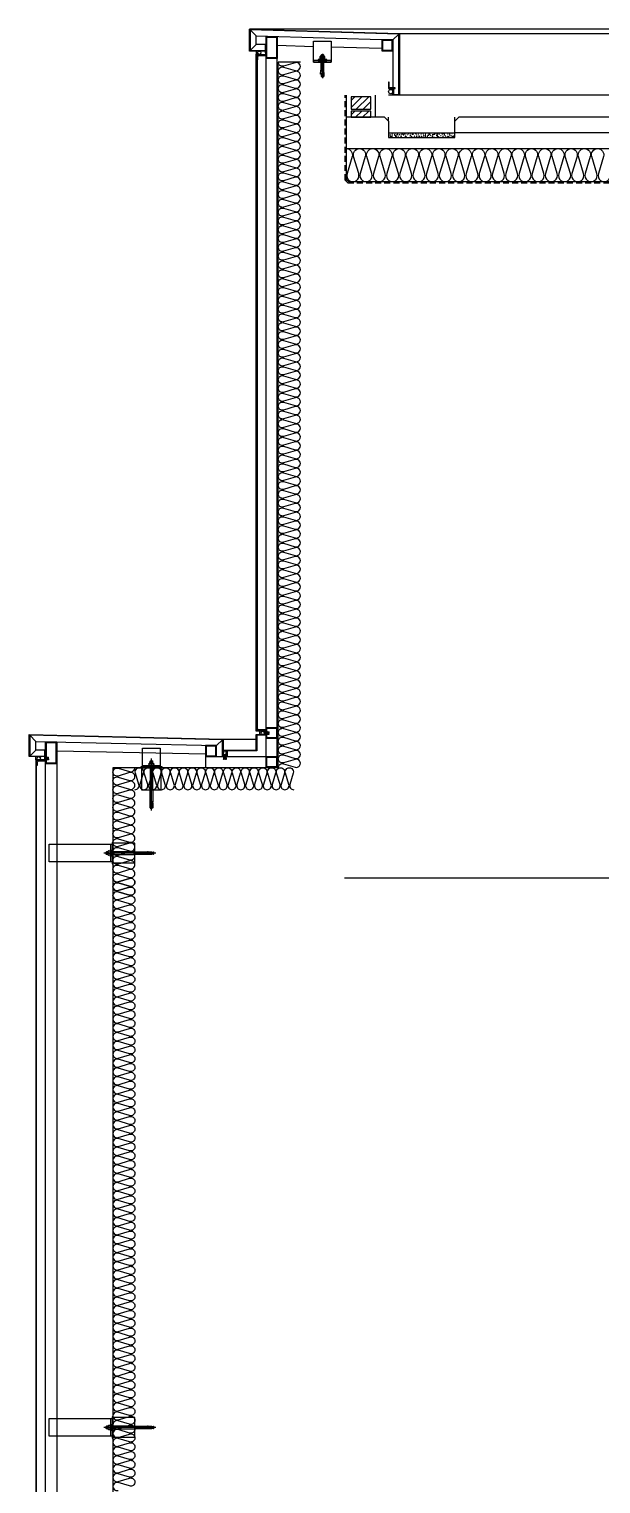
# Model space of a CAD drawing. Header units: millimetres. Extents: x -1320 to 172218, y -4077 to 50350.
# Drawn here: x 160320 to 162913, y 43751 to 50350 of the extents above; entities that cross this region are included whole.
import ezdxf

# ---------------------------------------------------------------- set-up
doc = ezdxf.new("R2010")
doc.units = ezdxf.units.MM
doc.header["$LTSCALE"] = 60
for name, pattern in [('CENTER', [50.8, 31.75, -6.35, 6.35, -6.35]), ('HID', [2.3, 1.5, -0.8]), ('HIDDEN2', [1, 0.5, -0.5])]:
    doc.linetypes.add(name, pattern=pattern)
for name, color, linetype in [('0-Sheet', 7, 'Continuous'), ('A-ELE-8', 8, 'Continuous'), ('A-ETC-8', 8, 'Continuous'), ('A-FIN', 6, 'Continuous'), ('A-FIN-8', 8, 'Continuous'), ('A-FIN-9', 7, 'Continuous'), ('A-hat', 8, 'Continuous'), ('A-HAT-9', 9, 'Continuous'), ('A-HAT-WIREMESH', 9, 'g_mesh'), ('A-WALL', 3, 'Continuous'), ('A-WP', 1, 'HID'), ('A-무근', 4, 'Continuous'), ('EXTRUSION', 7, 'Continuous'), ('INSUL', 8, 'Continuous'), ('ISL', 251, 'Continuous'), ('SCREW', 1, 'Continuous')]:
    doc.layers.add(name, color=color, linetype=linetype)
doc.layers.add('NOPLOT', color=191, linetype='Continuous', plot=False)
doc.styles.add('Gdim', font='')
doc.styles.get('Gdim').set_extended_font_data('Dotum')
doc.linetypes.add('g_mesh', pattern='A,10,-0.8,["X",Gdim,S=0.6,R=0,X=-0.15,Y=-0.3],-0.8', length=11.6)

# ---------------------------------------------------------------- blocks, each defined once
blk = doc.blocks.new('너트 M12')
for p, q in [((-9, 0), (9, 0)), ((-9.5, -9), (-9.5, -0.5)), ((9, -9.5), (-9, -9.5)), ((0, -8.3), (0, -1.2)), ((9.5, -0.5), (9.5, -9))]:
    blk.add_line(p, q)
for centre, start, end in [((-9, -0.5), 90, 180), ((-9, -9), 180, 270), ((9, -0.5), 0, 90), ((9, -9), 270, 0)]:
    blk.add_arc(centre, 0.5, start, end)
at = {"extrusion": (0, 0, -1)}
for centre, major_axis, ratio, start_param, end_param in [((-4.8, -0.9), (-4.75, 0.31), 0.185359, -0.024388, 3.141593), ((4.8, -0.9), (4.75, 0.31), 0.185108, 3.141593, 6.30754), ((-4.8, -8.6), (4.75, 0.31), 0.187111, 0, 3.166211), ((4.8, -8.6), (-4.75, 0.31), 0.185991, 3.117121, 6.283185)]:
    blk.add_ellipse(centre, major_axis=major_axis, ratio=ratio, start_param=start_param, end_param=end_param, dxfattribs=at)
blk = doc.blocks.new('A$C5ebcaad0')
at = {"layer": 'A-ETC-8'}
for p, q in [((-449, -225), (-214, -225)), ((-439, -220.5), (-439, -229.5)), ((-437, -219), (-437.5, -219)), ((-437.5, -231), (-437, -231)), ((-426, -220.5), (-437, -219)), ((-437, -231), (-426, -229.5)), ((-431.6, -219.7), (-431.6, -221.5)), ((-431.6, -228.5), (-431.6, -230.2)), ((-431.1, -222.3), (-429.3, -223.5)), ((-431.1, -227.7), (-429.3, -226.5)), ((-415.6, -218.7), (-430.6, -218.7)), ((-430.6, -231.2), (-415.6, -231.2)), ((-421.1, -224), (-427.7, -224)), ((-421.1, -226), (-427.7, -226)), ((-426, -220.5), (-412, -220.5)), ((-426, -229.5), (-412, -229.5)), ((-420.6, -223.5), (-420.6, -223)), ((-420.6, -227), (-420.6, -226.5)), ((-416.6, -227), (-416.6, -223)), ((-415.6, -218.7), (-412.6, -218.7)), ((-415.6, -231.2), (-412.6, -231.2)), ((-412.6, -218.7), (-412.6, -231.2)), ((-412, -231), (-412, -219)), ((-409, -219), (-412, -219)), ((-412, -231), (-409, -231)), ((-409, -231), (-409, -219)), ((-355, -219), (-409, -219)), ((-409, -231), (-355, -231)), ((-355, -219), (-245.5, -219)), ((-245.5, -231), (-355, -231)), ((-234.2, -229.5), (-224, -229.5)), ((-234, -219), (-225.5, -219)), ((-234, -220.5), (-224, -220.5)), ((-234, -231), (-225.5, -231)), ((-225.5, -231), (-225.5, -219)), ((-224, -220.5), (-225.5, -219)), ((-224, -229.5), (-225.5, -231)), ((-224, -229.5), (-224, -220.5))]:
    blk.add_line(p, q, dxfattribs=at)
for points in [[(-255, -180.5), (-255, -269.5), (-355, -269.5), (-355, -180.5)], [(33.5, -185), (-251.5, -185), (-251.5, -265), (33.5, -265)], [(-251.5, -265), (-245.5, -265), (-245.5, -185), (-251.5, -185)], [(-245.5, -210), (-245.5, -240), (-243.5, -240), (-243.5, -210)]]:
    blk.add_lwpolyline(points, close=True, dxfattribs=at)
blk.add_lwpolyline([(-251.5, -177.5), (-251.5, -272.5, -0.414214), (-252.5, -273.5), (-255, -273.5), (-255, -176.5), (-252.5, -176.5, -0.414214)], format="xyb", close=True, dxfattribs=at)
for centre, radius, start, end in [((-437.5, -220.5), 1.5, 90, 180), ((-437.5, -229.5), 1.5, 180, 270), ((-430.6, -219.7), 1, 90, 180), ((-430.6, -221.5), 1, 180, 236.30993), ((-430.6, -228.5), 1, 123.69007, 180), ((-430.6, -230.2), 1, 180, 270), ((-427.7, -221), 3, 236.30993, 270), ((-427.7, -229), 3, 90, 123.69007), ((-421.1, -223.5), 0.5, 270, 0), ((-421.1, -226.5), 0.5, 0, 90), ((-418.6, -223), 2, 90, 180), ((-418.6, -227), 2, 180, 270), ((-418.6, -223), 2, 0, 90), ((-418.6, -227), 2, 270, 0)]:
    blk.add_arc(centre, radius, start, end, dxfattribs=at)
at = {"layer": 'A-ETC-8', "xscale": -1, "rotation": 90}
blk.add_blockref('너트 M12', (-243.5, -225), dxfattribs=at)
blk = doc.blocks.new('A$Cab6a45e4')
at = {"layer": 'A-HAT-9'}
h = blk.add_hatch(dxfattribs=at)
h.set_pattern_fill('AR-SAND', color=256, scale=0.3)
h.set_pattern_definition([(37.5, (-113396.389, 321984.363), (-0.4800094, 14.6823971), [0, -11.5824, 0, -12.954, 0, -12.3825]), (7.5, (-113396.389, 321984.363), (13.4856985, 21.504753), [0, -6.2484, 0, -10.4394, 0, -4.0005]), (327.5, (-113405.761, 321984.363), (23.7297711, 0.04311554), [0, -3.81, 0, -13.716, 0, -17.907]), (317.5, (-113405.761, 321984.363), (22.9066936, 6.6878797), [0, -1.905, 0, -8.9916, 0, -10.287])])
h.paths.add_polyline_path([(0, 45), (300, 45), (300, 25), (0, 25)])
at = {"layer": 'A-FIN'}
for points in [[(-18, 116), (0, 98), (0, 25), (300, 25), (300, 98), (318, 116)], [(0, 45), (300, 45)]]:
    blk.add_lwpolyline(points, dxfattribs=at)
at = {"layer": 'NOPLOT'}
for p, q in [((0, 98), (0, 116)), ((300, 98), (300, 116))]:
    blk.add_line(p, q, dxfattribs=at)
blk = doc.blocks.new('A$C632c858f')
at = {"layer": 'A-ETC-8'}
blk.add_arc((-2.8, 0), 24, 341.82483, 18.17517, dxfattribs=at)
blk.add_ellipse((34, 0), major_axis=(7.59, 0), ratio=0.987937, dxfattribs=at)
blk = doc.blocks.new('A$Cae507117')
at = {"layer": 'A-ETC-8'}
for points in [[(-50, 0), (-50, -50), (0, -50), (0, 0)], [(-46.8, -3.2), (-46.8, -46.8), (-3.2, -46.8), (-3.2, -3.2)]]:
    blk.add_lwpolyline(points, close=True, dxfattribs=at)
blk = doc.blocks.new('A$C74a2a393')
at = {"layer": 'A-ETC-8', "elevation": 0}
for points in [[(-50, -100), (-50, 0), (0, 0), (0, -100)], [(-46.8, -96.8), (-46.8, -3.2), (-3.2, -3.2), (-3.2, -96.8)]]:
    blk.add_lwpolyline(points, close=True, dxfattribs=at)
blk = doc.blocks.new('PH-4-16')
at = {"layer": 'SCREW'}
for p, q in [((-1.5, 0), (-1.5, -1)), ((1.5, 0), (1.5, -1.6)), ((0.1, -0.9), (-2, -1.2)), ((-2, -1.2), (-1.5, -1)), ((0.1, -1), (-2, -1.3)), ((-2, -1.3), (-1.5, -1.5)), ((2, -1.8), (-2, -2.4)), ((-2, -2.4), (-1.5, -2.2)), ((-2, -2.5), (-1.5, -2.7)), ((2, -3), (-2, -3.7)), ((-2, -3.6), (-1.5, -3.5)), ((-2, -3.8), (-1.5, -4)), ((2, -4.3), (-2, -4.9)), ((-2, -4.9), (-1.5, -4.7)), ((-2, -5), (-1.5, -5.2)), ((2, -5.5), (-2, -6.2)), ((-2, -6.1), (-1.5, -5.9)), ((-2, -6.2), (-1.5, -6.4)), ((2, -6.7), (-2, -7.4)), ((-2, -7.4), (-1.5, -7.2)), ((-2, -7.5), (-1.5, -7.7)), ((2, -8), (-2, -8.6)), ((-2, -8.6), (-1.5, -8.4)), ((-2, -8.7), (-1.5, -8.9)), ((2, -9.2), (-2, -9.9)), ((-2, -9.9), (-1.5, -9.7)), ((-2, -10), (-1.5, -10.2)), ((2, -10.5), (-2, -11.1)), ((-2, -11.1), (-1.5, -10.9)), ((-2, -11.2), (-1.5, -11.4)), ((2, -1.9), (-2, -2.5)), ((2, -3.1), (-2, -3.8)), ((2, -4.4), (-2, -5)), ((2, -5.6), (-2, -6.3)), ((2, -6.9), (-2, -7.5)), ((2, -8.1), (-2, -8.7)), ((2, -9.3), (-2, -10)), ((2, -10.6), (-2, -11.2)), ((0.1, -0.9), (-1.5, -1)), ((0.1, -1), (-1.5, -1.5)), ((-1.5, -1.5), (-1.5, -2.2)), ((1.5, -1.6), (-1.5, -2.2)), ((1.5, -2.1), (-1.5, -2.7)), ((-1.5, -2.7), (-1.5, -3.5)), ((1.5, -2.8), (-1.5, -3.5)), ((1.5, -3.3), (-1.5, -4)), ((1.5, -4.1), (-1.5, -4.7)), ((1.5, -4.6), (-1.5, -5.2)), ((-1.5, -5.2), (-1.5, -5.9)), ((1.5, -5.3), (-1.5, -5.9)), ((1.5, -5.8), (-1.5, -6.4)), ((-1.5, -6.4), (-1.5, -7.2)), ((1.5, -6.5), (-1.5, -7.2)), ((1.5, -7.1), (-1.5, -7.7)), ((-1.5, -7.7), (-1.5, -8.4)), ((1.5, -7.8), (-1.5, -8.4)), ((1.5, -8.3), (-1.5, -8.9)), ((-1.5, -8.9), (-1.5, -9.7)), ((1.5, -9), (-1.5, -9.7)), ((1.5, -9.5), (-1.5, -10.2)), ((-1.5, -10.2), (-1.5, -10.9)), ((1.5, -10.3), (-1.5, -10.9)), ((1.5, -10.8), (-1.5, -11.4)), ((-1.5, -11.4), (-1.5, -14.5)), ((-1.5, -14.5), (-1.1, -14.5)), ((0, -16), (-1.5, -14.5)), ((-1.1, -12.6), (-1.1, -14.5)), ((-1.1, -14.5), (0, -16)), ((0, -16), (1.5, -14.5)), ((1.5, -14.5), (0.4, -12.2)), ((1.5, -1.6), (2, -1.8)), ((2, -1.9), (1.5, -2.1)), ((1.5, -2.1), (1.5, -2.8)), ((2, -3), (1.5, -2.8)), ((2, -3.1), (1.5, -3.3)), ((1.5, -3.3), (1.5, -4.1)), ((2, -4.3), (1.5, -4.1)), ((2, -4.4), (1.5, -4.6)), ((1.5, -4.6), (1.5, -5.3)), ((2, -5.5), (1.5, -5.3)), ((2, -5.6), (1.5, -5.8)), ((1.5, -5.8), (1.5, -6.5)), ((2, -6.7), (1.5, -6.5)), ((2, -6.9), (1.5, -7.1)), ((1.5, -7.1), (1.5, -7.8)), ((2, -8), (1.5, -7.8)), ((2, -8.1), (1.5, -8.3)), ((1.5, -8.3), (1.5, -9)), ((2, -9.2), (1.5, -9)), ((2, -9.3), (1.5, -9.5)), ((1.5, -9.5), (1.5, -10.3)), ((2, -10.5), (1.5, -10.3)), ((2, -10.6), (1.5, -10.8)), ((1.5, -10.8), (1.5, -14.5))]:
    blk.add_line(p, q, dxfattribs=at)
at = {"layer": 'SCREW', "color": 1, "linetype": 'CENTER'}
blk.add_line((0, 4), (0, -17.7), dxfattribs=at)
at = {"layer": 'SCREW', "linetype": 'HIDDEN2'}
blk.add_line((-1.5, -4), (-1.5, -4.7), dxfattribs=at)
at = {"layer": 'SCREW'}
blk.add_lwpolyline([(3.5, 1), (3.5, 0), (-3.5, 0), (-3.5, 1, -0.336479), (-2.5, 2.2, -0.138717), (2.5, 2.2, -0.336479)], format="xyb", close=True, dxfattribs=at)
blk.add_lwpolyline([(-2.5, 2.2), (-2.3, 2), (-2.1, 1.9), (-1.8, 1.9), (-1.5, 2), (-1.3, 2), (-1, 2.1), (-0.8, 2.1), (-0.7, 2.1), (-0.6, 2.1), (-0.5, 2), (-0.5, 1.8), (-0.5, 1.6), (-0.5, 1.4), (-0.5, 1.2), (-0.5, 1), (-0.5, 0.8), (-0.4, 0.7), (-0.3, 0.6), (-0.1, 0.6), (0, 0.5), (0.1, 0.6), (0.3, 0.6), (0.4, 0.7), (0.5, 0.8), (0.5, 1), (0.5, 1.2), (0.5, 1.4), (0.5, 1.6), (0.5, 1.8), (0.5, 2), (0.6, 2.1), (0.7, 2.1), (0.8, 2.1), (1, 2.1), (1.3, 2), (1.5, 2), (1.8, 1.9), (2.1, 1.9), (2.3, 2), (2.5, 2.2)], dxfattribs=at)
for centre, radius, start, end in [((-1.9, -1.2), 0.0931, 139.86612, 209.92465), ((-1.9, -2.5), 0.0931, 139.86612, 209.92465), ((-1.9, -3.7), 0.0931, 139.86612, 209.92465), ((-1.9, -4.9), 0.0931, 139.86612, 209.92465), ((-1.9, -6.2), 0.0931, 139.86612, 209.92465), ((-1.9, -7.4), 0.0931, 139.86612, 209.92465), ((-1.9, -8.7), 0.0931, 139.86612, 209.92465), ((-1.9, -9.9), 0.0931, 139.86612, 209.92465), ((-1.9, -11.2), 0.0931, 139.86612, 209.92465), ((-0.3, -12.6), 0.815, 27.36497, 180), ((0, -0.9), 0.0605, 310.72712, 69.31493), ((1.9, -1.8), 0.0931, 319.86612, 29.92465), ((1.9, -3.1), 0.0931, 319.86612, 29.92465), ((1.9, -4.3), 0.0931, 319.86612, 29.92465), ((1.9, -5.6), 0.0931, 319.86612, 29.92465), ((1.9, -6.8), 0.0931, 319.86612, 29.92465), ((1.9, -8), 0.0931, 319.86612, 29.92465), ((1.9, -9.3), 0.0931, 319.86612, 29.92465), ((1.9, -10.5), 0.0931, 319.86612, 29.92465)]:
    blk.add_arc(centre, radius, start, end, dxfattribs=at)
blk = doc.blocks.new('M12-STUD ANCHOR')
at = {"layer": 'A-ETC-8'}
for p, q in [((17.8, 33.7), (17.8, 40.7)), ((28.2, 30.2), (18, 31.2)), ((18, 28.2), (18, 31.2)), ((18, 31.2), (29.2, 31.2)), ((28.2, 27.2), (18, 28.2)), ((28.7, 42.2), (19.2, 42.2)), ((28.7, 32.2), (19.2, 32.2)), ((22.7, 48), (23.9, 49.2)), ((34.7, 48), (22.7, 48)), ((22.7, -20.8), (22.7, 48)), ((23.3, 33.7), (23.3, 40.7)), ((33.5, 49.2), (23.9, 49.2)), ((23.9, -20.8), (23.9, 49.2)), ((28.2, 27.2), (28.2, 30.2)), ((39.5, 28.2), (28.2, 28.2)), ((28.7, 54.2), (28.7, -55.8)), ((28.7, 42.2), (38.2, 42.2)), ((28.7, 32.2), (38.2, 32.2)), ((29.2, 29.2), (29.2, 32.2)), ((39.5, 31.2), (29.2, 32.2)), ((39.5, 28.2), (29.2, 29.2)), ((33.5, 49.2), (34.7, 48)), ((33.5, -20.8), (33.5, 49.2)), ((34.2, 33.7), (34.2, 40.7)), ((34.7, -20.8), (34.7, 48)), ((39.5, 28.2), (39.5, 31.2)), ((39.7, 33.7), (39.7, 40.7)), ((20.5, -38.8), (21.7, -20.8)), ((28.7, -38.8), (20.5, -38.8)), ((21.7, -20.8), (24.3, -20.8)), ((22.7, -18.4), (34.7, -18.4)), ((22.7, -38.8), (22.7, -48.4)), ((22.7, -41.2), (34.7, -41.2)), ((22.7, -42.4), (34.7, -42.4)), ((22.7, -48.4), (28.7, -48.4)), ((28.7, -50.8), (22.7, -48.4)), ((28.7, -20.8), (24.8, -20.8)), ((25.8, -32.3), (32, -26.1)), ((26.2, -32.6), (32.3, -26.5)), ((31.1, -35.9), (27.5, -35.9)), ((31.1, -36.4), (27.5, -36.4)), ((35.7, -20.8), (28.7, -20.8)), ((31.1, -38.8), (28.7, -38.8)), ((28.7, -50.8), (34.7, -48.4)), ((34.7, -48.4), (28.7, -48.4)), ((32.3, -38.8), (36.9, -38.8)), ((34.7, -38.8), (34.7, -48.4)), ((36.9, -38.8), (35.7, -20.8))]:
    blk.add_line(p, q, dxfattribs=at)
for centre, radius, start, end in [((19.2, 40.7), 1.47, 90, 180), ((19.2, 33.7), 1.47, 180, 270), ((21.8, 40.7), 1.47, 360, 90), ((21.8, 33.7), 1.47, 270, 360), ((24.7, 40.7), 1.47, 90, 180), ((24.7, 33.7), 1.47, 180, 270), ((32.8, 40.7), 1.47, 360, 90), ((32.8, 33.7), 1.47, 270, 360), ((35.7, 40.7), 1.47, 90, 180), ((35.7, 33.7), 1.47, 180, 270), ((38.2, 40.7), 1.47, 360, 90), ((38.2, 33.7), 1.47, 270, 360), ((27.7, -21.9), 3.6, 161.96222, 315), ((27.7, -21.9), 3.12, 159.06665, 315), ((27.5, -34), 2.4, 135, 270), ((27.5, -34), 1.92, 135, 270), ((31.1, -25.3), 1.68, 315, 135), ((31.1, -25.3), 1.2, 315, 135), ((31.1, -37.6), 1.68, 314.41531, 90), ((31.1, -37.6), 1.2, 270, 90)]:
    blk.add_arc(centre, radius, start, end, dxfattribs=at)
blk = doc.blocks.new('A$Cf2d578cc')
at = {"layer": '0-Sheet'}
for p, q in [((145, -107.2, 0), (142, -107.2, 0)), ((145, -100, 0), (145, -107.2, 0))]:
    blk.add_line(p, q, dxfattribs=at)
at = {"layer": 'A-ETC-8'}
for p, q in [((100, -30.8), (73, -3.1)), ((720, -49.1), (747, -23)), ((720, -49.1), (720, -267, 0)), ((73, -97), (100, -70)), ((142, -97, 0), (142, -70, 0)), ((195, -73, 0), (360, -78.8)), ((440, -80.9), (670, -86.9))]:
    blk.add_line(p, q, dxfattribs=at)
at = {"layer": 'A-ETC-8', "elevation": 0}
blk.add_lwpolyline([(142, -70), (100, -70), (100, -30.8), (720, -49.1)], dxfattribs=at)
for points in [[(360, -55.2), (440, -55.2), (440, -150), (360, -150)], [(360, -142), (360, -150), (440, -150), (440, -142)], [(380, -142), (420, -142), (420, -138), (380, -138)], [(700, -270), (730, -270), (730, -267), (703, -267), (703, -240), (700, -240)]]:
    blk.add_lwpolyline(points, close=True, dxfattribs=at)
at = {"layer": 'A-ETC-8'}
blk.add_arc((710, -363.7, 0), 64.5, 81.08429, 98.91571, dxfattribs=at)
blk.add_ellipse((710, -283.5, 0), major_axis=(0, 10), ratio=0.999542, dxfattribs=at)
at = {"layer": 'A-FIN-9', "elevation": 0}
blk.add_lwpolyline([(142, -107.2), (142, -100), (70, -100), (70, 0), (750, -20), (750, -300), (720, -300), (720, -273), (708, -273), (708, -270), (723, -270), (723, -297), (747, -297), (747, -22.9), (73, -3.1), (73, -97), (145, -97), (145, -107.2)], close=True, dxfattribs=at)
at = {"layer": 'A-ETC-8'}
for name, p in [('A$C74a2a393', (195, -33.1, 0)), ('A$Cae507117', (720, -49.1)), ('A$C632c858f', (79.9, -107.5, 0)), ('M12-STUD ANCHOR', (371.3, -166.2))]:
    blk.add_blockref(name, p, dxfattribs=at)

msp = doc.modelspace()

# ---------------------------------------------------------------- hatches: boundary and pattern name
at = {"layer": 'A-hat', "lineweight": -3}
h = msp.add_hatch(dxfattribs=at)
h.set_pattern_fill('ANSI31', color=256, scale=7, style=0)
h.set_pattern_definition([(45, (82650.183, 52365.12), (-15.715448, 15.715448), [])])
h.paths.add_polyline_path([(161870, 50043.5), (161780, 50043.5), (161780, 49986.5), (161870, 49986.5)])
h = msp.add_hatch(dxfattribs=at)
h.set_pattern_fill('ANSI31', color=256, scale=7, style=0)
h.set_pattern_definition([(45, (82650.183, 52300.12), (-15.715448, 15.715448), [])])
h.paths.add_polyline_path([(161870, 49978.5), (161780, 49978.5), (161780, 49950), (161870, 49950)])

# ---------------------------------------------------------------- linework, layer by layer
at = {"layer": '0-Sheet'}
for p, q in [((160395, 47050, 0), (160395, 47042.8, 0)), ((160395, 47042.8, 0), (160392, 47042.8, 0))]:
    msp.add_line(p, q, dxfattribs=at)
at = {"layer": '0-Sheet', "elevation": 0}
for points in [[(161215, 47053.9), (161215, 47080), (161350, 47080), (161350, 47150), (161392, 47150)], [(161392, 47150), (161392, 47157), (161395, 47157), (161395, 47147), (161353, 47147), (161353, 47077), (161218, 47077), (161218, 47077), (161218, 47050.9)], [(161200, 47053.9), (161207, 47053.9), (161207, 47050.9), (161197, 47050.9)], [(161215, 47053.9), (161208, 47053.9), (161208, 47050.9), (161218, 47050.9)]]:
    msp.add_lwpolyline(points, dxfattribs=at)
at = {"layer": 'A-ELE-8'}
for p, q in [((167660, 50350), (161320, 50350)), ((162000, 50330), (166950, 50330)), ((166950, 50050, 0), (162000, 50050, 0)), ((162000, 50050, 0), (162000, 50050, 0)), ((161200, 47130, 0), (161350, 47130))]:
    msp.add_line(p, q, dxfattribs=at)
at = {"layer": 'A-ETC-8'}
for p, q in [((161395, 47050.9, 0), (161395, 50216.9, 0)), ((161445, 47050.9, 0), (161445, 50216.9, 0)), ((160350, 47119.2, 0), (160323, 47146.9, 0)), ((161170, 47100.9, 0), (161197, 47127, 0)), ((160323, 47053, 0), (160350, 47080, 0)), ((160392, 47053, 0), (160392, 47080, 0)), ((160395, 680), (160395, 47070, 0)), ((160445, 47077, 0), (161120, 47062.8, 0)), ((160445, 47070, 0), (160445, 680)), ((161120, 47050.9, 0), (161120, 47000.9)), ((161170, 47050.9, 0), (161395, 47050.9, 0)), ((160870, 47031), (160868.5, 47029.5)), ((160868.5, 47021), (160868.5, 47029.5)), ((160868.5, 47029.5), (160880.5, 47029.5)), ((160868.5, 47009.5), (160868.5, 46900)), ((160870, 47020.8), (160870, 47031)), ((160870, 47031), (160879, 47031)), ((160874.5, 46806), (160874.5, 47041)), ((160879, 47021), (160879, 47031)), ((160879, 47031), (160880.5, 47029.5)), ((160880.5, 47021), (160880.5, 47029.5)), ((160880.5, 46900), (160880.5, 47009.5)), ((161120, 47000.9), (161395, 47000.9, 0)), ((160868.5, 46846), (160868.5, 46900)), ((160880.5, 46900), (160880.5, 46846)), ((160880.8, 46842.4), (160868.3, 46842.4)), ((160868.3, 46839.4), (160868.3, 46842.4)), ((160868.3, 46824.4), (160868.3, 46839.4)), ((160868.5, 46846), (160880.5, 46846)), ((160868.5, 46843), (160868.5, 46846)), ((160868.5, 46843), (160880.5, 46843)), ((160868.5, 46818), (160870, 46829)), ((160868.5, 46817.5), (160868.5, 46818)), ((160871, 46823.4), (160869.3, 46823.4)), ((160870, 46829), (160870, 46843)), ((160879, 46816), (160870, 46816)), ((160871.8, 46823.9), (160873, 46825.7)), ((160872.5, 46838.4), (160876.5, 46838.4)), ((160872.5, 46834.4), (160873, 46834.4)), ((160873.5, 46833.9), (160873.5, 46827.3)), ((160875.5, 46833.9), (160875.5, 46827.3)), ((160876, 46834.4), (160876.5, 46834.4)), ((160877.2, 46823.9), (160876, 46825.7)), ((160879.8, 46823.4), (160878, 46823.4)), ((160879, 46829), (160879, 46843)), ((160879, 46829), (160880.5, 46818)), ((160880.5, 46846), (160880.5, 46843)), ((160880.5, 46818), (160880.5, 46817.5)), ((160880.8, 46839.4), (160880.8, 46842.4)), ((160880.8, 46839.4), (160880.8, 46824.4))]:
    msp.add_line(p, q, dxfattribs=at)
at = {"layer": 'A-ETC-8', "elevation": 0}
for points in [[(161358, 50231), (161393, 50231), (161393, 50242), (161395, 50242), (161395, 50229), (161359.7, 50229, -0.226541), (161356, 50225.3), (161356, 50210.7), (161354, 50210.7), (161354, 50227, 0.414214)], [(161358, 47169), (161393, 47169), (161393, 47158), (161395, 47158), (161395, 47171), (161359.7, 47171, 0.226541), (161356, 47174.7), (161356, 47189.4), (161354, 47189.4), (161354, 47173, -0.414214)], [(160358, 47031), (160393, 47031), (160393, 47042), (160395, 47042), (160395, 47029), (160359.7, 47029, -0.226541), (160356, 47025.3), (160356, 47010.6), (160354, 47010.6), (160354, 47027, 0.414214)], [(160922, 47003.5), (160827, 47003.5, 0.414214), (160826, 47002.5), (160826, 47000), (160923, 47000), (160923, 47002.5, 0.414214)]]:
    msp.add_lwpolyline(points, format="xyb", close=True, dxfattribs=at)
msp.add_lwpolyline([(160392, 47080), (160350, 47080), (160350, 47119.2), (161170, 47100.9)], dxfattribs=at)
for points in [[(160914.5, 47088.4), (160914.5, 47003.5), (160834.5, 47003.5), (160834.5, 47088.4)], [(160919, 47000), (160830, 47000), (160830, 46900), (160919, 46900)], [(160834.5, 47003.5), (160834.5, 47009.5), (160914.5, 47009.5), (160914.5, 47003.5)], [(160889.5, 47009.5), (160859.5, 47009.5), (160859.5, 47011.5), (160889.5, 47011.5)]]:
    msp.add_lwpolyline(points, close=True, dxfattribs=at)
at = {"layer": 'A-ETC-8'}
for centre, radius, start, end in [((160869.3, 46824.4), 1, 180, 270), ((160870, 46817.5), 1.5, 180, 270), ((160872.5, 46836.4), 2, 90, 180), ((160872.5, 46836.4), 2, 180, 270), ((160871, 46824.4), 1, 270, 326.30993), ((160873, 46833.9), 0.5, 0, 90), ((160870.5, 46827.3), 3, 326.30993, 0), ((160876, 46833.9), 0.5, 90, 180), ((160878.5, 46827.3), 3, 180, 213.69007), ((160876.5, 46836.4), 2, 0, 90), ((160876.5, 46836.4), 2, 270, 0), ((160878, 46824.4), 1, 213.69007, 270), ((160879, 46817.5), 1.5, 270, 0), ((160879.8, 46824.4), 1, 270, 0)]:
    msp.add_arc(centre, radius, start, end, dxfattribs=at)
at = {"layer": 'A-FIN'}
for p, q in [((161890, 49950, 0), (161890, 50050, 0)), ((161882, 49950), (161758, 49950)), ((161932, 49950), (161758, 49950, 0)), ((166682, 49950), (162268, 49950))]:
    msp.add_line(p, q, dxfattribs=at)
at = {"layer": 'A-FIN', "elevation": 0}
for points in [[(161349.9, 50235), (161391, 50235), (161391, 50231), (161353.9, 50231)], [(161354, 50231), (161354, 47169), (161391, 47169), (161391, 47169), (161391, 47165), (161350, 47165), (161350, 50235)]]:
    msp.add_lwpolyline(points, dxfattribs=at)
msp.add_lwpolyline([(160391, 47031), (160391, 47035), (160350, 47035), (160350, 43707.5), (160391, 43707.5), (160391, 43711.5), (160354, 43711.5), (160354, 47031), (160391, 47031)], close=True, dxfattribs=at)
at = {"layer": 'A-FIN-8'}
for p in [(161758, 50050, 0), (161758, 50050, 0), (161768.2, 49658)]:
    msp.add_line(p, (161758, 49668.2), dxfattribs=at)
at = {"layer": 'A-FIN-9', "elevation": 0}
msp.add_lwpolyline([(161197, 47050.9), (161197, 47127.1), (160323, 47146.9), (160323, 47053), (160395, 47053), (160395, 47042.8), (160392, 47042.8), (160392, 47050), (160320, 47050), (160320, 47150), (161200, 47130), (161200, 47053.9)], dxfattribs=at)
at = {"layer": 'A-HAT-WIREMESH', "ltscale": 0.6}
msp.add_line((166700, 49879), (162250, 49879), dxfattribs=at)
at = {"layer": 'A-WALL', "elevation": 0}
for points in [[(161780, 50043.5), (161780, 49986.5), (161870, 49986.5), (161870, 50043.5)], [(161780, 49978.5), (161780, 49950), (161870, 49950), (161870, 49978.5)]]:
    msp.add_lwpolyline(points, close=True, dxfattribs=at)
at = {"layer": 'A-WP', "ltscale": 0.3}
for p, q in [((161753, 49665.1), (161753, 50050)), ((161765.1, 49653), (161753, 49665.1)), ((161765.1, 49653), (167184.9, 49653))]:
    msp.add_line(p, q, dxfattribs=at)
at = {"layer": 'A-무근'}
msp.add_line((161750, 46500), (167197.5, 46500, 0), dxfattribs=at)
at = {"layer": 'INSUL'}
for p, q in [((161450, 47000), (161450, 50200)), ((161450, 50200), (161450, 50200)), ((161550, 50200), (161450, 50200)), ((161758, 49808, 0), (167192, 49808, 0)), ((161768.2, 49658), (167181.8, 49658)), ((160700, 47000), (160700, -2250)), ((161450, 47000), (160700, 47000))]:
    msp.add_line(p, q, dxfattribs=at)
at = {"layer": 'ISL', "elevation": 0}
for points in [[(161450, 47000, -0.509267), (161474.2, 47017.7), (161525.8, 47002.4, 1.372593), (161525.8, 47037.7), (161474.2, 47022.4, -0.509267), (161450, 47040, -0.509267), (161474.2, 47057.7), (161525.8, 47042.4, 1.372593), (161525.8, 47077.7), (161474.2, 47062.4, -0.509267), (161450, 47080, -0.509267), (161474.2, 47097.7), (161525.8, 47082.4, 1.372593), (161525.8, 47117.7), (161474.2, 47102.4, -0.509267), (161450, 47120, -0.509267), (161474.2, 47137.7), (161525.8, 47122.4, 1.372593), (161525.8, 47157.7), (161474.2, 47142.4, -0.509267), (161450, 47160, -0.509267), (161474.2, 47177.7), (161525.8, 47162.4, 1.372593), (161525.8, 47197.7), (161474.2, 47182.4, -0.509267), (161450, 47200, -0.509267), (161474.2, 47217.7), (161525.8, 47202.4, 1.372593), (161525.8, 47237.7), (161474.2, 47222.4, -0.509267), (161450, 47240, -0.509267), (161474.2, 47257.7), (161525.8, 47242.4, 1.372593), (161525.8, 47277.7), (161474.2, 47262.4, -0.509267), (161450, 47280, -0.509267), (161474.2, 47297.7), (161525.8, 47282.4, 1.372593), (161525.8, 47317.7), (161474.2, 47302.4, -0.509267), (161450, 47320, -0.509267), (161474.2, 47337.7), (161525.8, 47322.4, 1.372593), (161525.8, 47357.7), (161474.2, 47342.4, -0.509267), (161450, 47360, -0.509267), (161474.2, 47377.7), (161525.8, 47362.4, 1.372593), (161525.8, 47397.7), (161474.2, 47382.4, -0.509267), (161450, 47400, -0.509267), (161474.2, 47417.7), (161525.8, 47402.4, 1.372593), (161525.8, 47437.7), (161474.2, 47422.4, -0.509267), (161450, 47440, -0.509267), (161474.2, 47457.7), (161525.8, 47442.4, 1.372593), (161525.8, 47477.7), (161474.2, 47462.4, -0.509267), (161450, 47480, -0.509267), (161474.2, 47497.7), (161525.8, 47482.4, 1.372593), (161525.8, 47517.7), (161474.2, 47502.4, -0.509267), (161450, 47520, -0.509267), (161474.2, 47537.7), (161525.8, 47522.4, 1.372593), (161525.8, 47557.7), (161474.2, 47542.4, -0.509267), (161450, 47560, -0.509267), (161474.2, 47577.7), (161525.8, 47562.4, 1.372593), (161525.8, 47597.7), (161474.2, 47582.4, -0.509267), (161450, 47600, -0.509267), (161474.2, 47617.7), (161525.8, 47602.4, 1.372593), (161525.8, 47637.7), (161474.2, 47622.4, -0.509267), (161450, 47640, -0.509267), (161474.2, 47657.7), (161525.8, 47642.4, 1.372593), (161525.8, 47677.7), (161474.2, 47662.4, -0.509267), (161450, 47680, -0.509267), (161474.2, 47697.7), (161525.8, 47682.4, 1.372593), (161525.8, 47717.7), (161474.2, 47702.4, -0.509267), (161450, 47720, -0.509267), (161474.2, 47737.7), (161525.8, 47722.4, 1.372593), (161525.8, 47757.7), (161474.2, 47742.4, -0.509267), (161450, 47760, -0.509267), (161474.2, 47777.7), (161525.8, 47762.4, 1.372593), (161525.8, 47797.7), (161474.2, 47782.4, -0.509267), (161450, 47800, -0.509267), (161474.2, 47817.7), (161525.8, 47802.4, 1.372593), (161525.8, 47837.7), (161474.2, 47822.4, -0.509267), (161450, 47840, -0.509267), (161474.2, 47857.7), (161525.8, 47842.4, 1.372593), (161525.8, 47877.7), (161474.2, 47862.4, -0.509267), (161450, 47880, -0.509267), (161474.2, 47897.7), (161525.8, 47882.4, 1.372593), (161525.8, 47917.7), (161474.2, 47902.4, -0.509267), (161450, 47920, -0.509267), (161474.2, 47937.7), (161525.8, 47922.4, 1.372593), (161525.8, 47957.7), (161474.2, 47942.4, -0.509267), (161450, 47960, -0.509267), (161474.2, 47977.7), (161525.8, 47962.4, 1.372593), (161525.8, 47997.7), (161474.2, 47982.4, -0.509267), (161450, 48000, -0.509267), (161474.2, 48017.7), (161525.8, 48002.4, 1.372593), (161525.8, 48037.7), (161474.2, 48022.4, -0.509267), (161450, 48040, -0.509267), (161474.2, 48057.7), (161525.8, 48042.4, 1.372593), (161525.8, 48077.7), (161474.2, 48062.4, -0.509267), (161450, 48080, -0.509267), (161474.2, 48097.7), (161525.8, 48082.4, 1.372593), (161525.8, 48117.7), (161474.2, 48102.4, -0.509267), (161450, 48120, -0.509267), (161474.2, 48137.7), (161525.8, 48122.4, 1.372593), (161525.8, 48157.7), (161474.2, 48142.4, -0.509267), (161450, 48160, -0.509267), (161474.2, 48177.7), (161525.8, 48162.4, 1.372593), (161525.8, 48197.7), (161474.2, 48182.4, -0.509267), (161450, 48200, -0.509267), (161474.2, 48217.7), (161525.8, 48202.4, 1.372593), (161525.8, 48237.7), (161474.2, 48222.4, -0.509267), (161450, 48240, -0.509267), (161474.2, 48257.7), (161525.8, 48242.4, 1.372593), (161525.8, 48277.7), (161474.2, 48262.4, -0.509267), (161450, 48280, -0.509267), (161474.2, 48297.7), (161525.8, 48282.4, 1.372593), (161525.8, 48317.7), (161474.2, 48302.3, -0.509267), (161450, 48320, -0.509267), (161474.2, 48337.7), (161525.8, 48322.3, 1.372593), (161525.8, 48357.7), (161474.2, 48342.3, -0.509267), (161450, 48360, -0.509267), (161474.2, 48377.7), (161525.8, 48362.3, 1.372593), (161525.8, 48397.7), (161474.2, 48382.3, -0.509267), (161450, 48400, -0.509267), (161474.2, 48417.7), (161525.8, 48402.3, 1.372593), (161525.8, 48437.7), (161474.2, 48422.3, -0.509267), (161450, 48440, -0.509267), (161474.2, 48457.7), (161525.8, 48442.3, 1.372593), (161525.8, 48477.7), (161474.2, 48462.3, -0.509267), (161450, 48480, -0.509267), (161474.2, 48497.7), (161525.8, 48482.3, 1.372593), (161525.8, 48517.7), (161474.2, 48502.3, -0.509267), (161450, 48520, -0.509267), (161474.2, 48537.7), (161525.8, 48522.3, 1.372593), (161525.8, 48557.7), (161474.2, 48542.3, -0.509267), (161450, 48560, -0.509267), (161474.2, 48577.7), (161525.8, 48562.3, 1.372593), (161525.8, 48597.7), (161474.2, 48582.3, -0.509267), (161450, 48600, -0.509267), (161474.2, 48617.7), (161525.8, 48602.3, 1.372593), (161525.8, 48637.7), (161474.2, 48622.3, -0.509267), (161450, 48640, -0.509267), (161474.2, 48657.7), (161525.8, 48642.3, 1.372593), (161525.8, 48677.7), (161474.2, 48662.3, -0.509267), (161450, 48680, -0.509267), (161474.2, 48697.7), (161525.8, 48682.3, 1.372593), (161525.8, 48717.7), (161474.2, 48702.3, -0.509267), (161450, 48720, -0.509267), (161474.2, 48737.7), (161525.8, 48722.3, 1.372593), (161525.8, 48757.7), (161474.2, 48742.3, -0.509267), (161450, 48760, -0.509267), (161474.2, 48777.7), (161525.8, 48762.3, 1.372593), (161525.8, 48797.7), (161474.2, 48782.3, -0.509267), (161450, 48800, -0.509267), (161474.2, 48817.7), (161525.8, 48802.3, 1.372593), (161525.8, 48837.7), (161474.2, 48822.3, -0.509267), (161450, 48840, -0.509267), (161474.2, 48857.7), (161525.8, 48842.3, 1.372593), (161525.8, 48877.7), (161474.2, 48862.3, -0.509267), (161450, 48880, -0.509267), (161474.2, 48897.7), (161525.8, 48882.3, 1.372593), (161525.8, 48917.7), (161474.2, 48902.3, -0.509267), (161450, 48920, -0.509267), (161474.2, 48937.7), (161525.8, 48922.3, 1.372593), (161525.8, 48957.7), (161474.2, 48942.3, -0.509267), (161450, 48960, -0.509267), (161474.2, 48977.7), (161525.8, 48962.3, 1.372593), (161525.8, 48997.7), (161474.2, 48982.3, -0.509267), (161450, 49000, -0.509267), (161474.2, 49017.7), (161525.8, 49002.3, 1.372593), (161525.8, 49037.7), (161474.2, 49022.3, -0.509267), (161450, 49040, -0.509267), (161474.2, 49057.7), (161525.8, 49042.3, 1.372593), (161525.8, 49077.7), (161474.2, 49062.3, -0.509267), (161450, 49080, -0.509267), (161474.2, 49097.7), (161525.8, 49082.3, 1.372593), (161525.8, 49117.7), (161474.2, 49102.3, -0.509267), (161450, 49120, -0.509267), (161474.2, 49137.7), (161525.8, 49122.3, 1.372593), (161525.8, 49157.7), (161474.2, 49142.3, -0.509267), (161450, 49160, -0.509267), (161474.2, 49177.7), (161525.8, 49162.3, 1.372593), (161525.8, 49197.7), (161474.2, 49182.3, -0.509267), (161450, 49200, -0.509267), (161474.2, 49217.7), (161525.8, 49202.3, 1.372593), (161525.8, 49237.7), (161474.2, 49222.3, -0.509267), (161450, 49240, -0.509267), (161474.2, 49257.7), (161525.8, 49242.3, 1.372593), (161525.8, 49277.7), (161474.2, 49262.3, -0.509267), (161450, 49280, -0.509267), (161474.2, 49297.7), (161525.8, 49282.3, 1.372593), (161525.8, 49317.7), (161474.2, 49302.3, -0.509267), (161450, 49320, -0.509267), (161474.2, 49337.7), (161525.8, 49322.3, 1.372593), (161525.8, 49357.7), (161474.2, 49342.3, -0.509267), (161450, 49360, -0.509267), (161474.2, 49377.7), (161525.8, 49362.3, 1.372593), (161525.8, 49397.7), (161474.2, 49382.3, -0.509267), (161450, 49400, -0.509267), (161474.2, 49417.7), (161525.8, 49402.3, 1.372593), (161525.8, 49437.7), (161474.2, 49422.3, -0.509267), (161450, 49440, -0.509267), (161474.2, 49457.7), (161525.8, 49442.3, 1.372593), (161525.8, 49477.7), (161474.2, 49462.3, -0.509267), (161450, 49480, -0.509267), (161474.2, 49497.7), (161525.8, 49482.3, 1.372593), (161525.8, 49517.7), (161474.2, 49502.3, -0.509267), (161450, 49520, -0.509267), (161474.2, 49537.7), (161525.8, 49522.3, 1.372593), (161525.8, 49557.7), (161474.2, 49542.3, -0.509267), (161450, 49560, -0.509267), (161474.2, 49577.7), (161525.8, 49562.3, 1.372593), (161525.8, 49597.7), (161474.2, 49582.3, -0.509267), (161450, 49600, -0.509267), (161474.2, 49617.7), (161525.8, 49602.3, 1.372593), (161525.8, 49637.7), (161474.2, 49622.3, -0.509267), (161450, 49640, -0.509267), (161474.2, 49657.7), (161525.8, 49642.3, 1.372593), (161525.8, 49677.7), (161474.2, 49662.3, -0.509267), (161450, 49680, -0.509267), (161474.2, 49697.7), (161525.8, 49682.3, 1.372593), (161525.8, 49717.7), (161474.2, 49702.3, -0.509267), (161450, 49720, -0.509267), (161474.2, 49737.7), (161525.8, 49722.3, 1.372593), (161525.8, 49757.7), (161474.2, 49742.3, -0.509267), (161450, 49760, -0.509267), (161474.2, 49777.7), (161525.8, 49762.3, 1.372593), (161525.8, 49797.7), (161474.2, 49782.3, -0.509267), (161450, 49800, -0.509267), (161474.2, 49817.7), (161525.8, 49802.3, 1.372593), (161525.8, 49837.7), (161474.2, 49822.3, -0.509267), (161450, 49840, -0.509267), (161474.2, 49857.7), (161525.8, 49842.3, 1.372593), (161525.8, 49877.7), (161474.2, 49862.3, -0.509267), (161450, 49880, -0.509267), (161474.2, 49897.7), (161525.8, 49882.3, 1.372593), (161525.8, 49917.7), (161474.2, 49902.3, -0.509267), (161450, 49920, -0.509267), (161474.2, 49937.7), (161525.8, 49922.3, 1.372593), (161525.8, 49957.7), (161474.2, 49942.3, -0.509267), (161450, 49960, -0.509267), (161474.2, 49977.7), (161525.8, 49962.3, 1.372593), (161525.8, 49997.7), (161474.2, 49982.3, -0.509267), (161450, 50000, -0.509267), (161474.2, 50017.7), (161525.8, 50002.3, 1.372593), (161525.8, 50037.7), (161474.2, 50022.3, -0.509267), (161450, 50040, -0.509267), (161474.2, 50057.7), (161525.8, 50042.3, 1.372593), (161525.8, 50077.7), (161474.2, 50062.3, -0.509267), (161450, 50080, -0.509267), (161474.2, 50097.7), (161525.8, 50082.3, 1.372593), (161525.8, 50117.7), (161474.2, 50102.3, -0.509267), (161450, 50120, -0.509267), (161474.2, 50137.7), (161525.8, 50122.3, 1.372593), (161525.8, 50157.7), (161474.2, 50142.3, -0.509267), (161450, 50160, -0.509267), (161474.2, 50177.7), (161525.8, 50162.3, 1.372593), (161525.8, 50197.7), (161474.2, 50182.3, -0.509267), (161450, 50200)], [(161758, 49808, -0.509267), (161784.5, 49771.6), (161761.5, 49694.4, 1.372593), (161814.5, 49694.4), (161791.5, 49771.6, -0.509267), (161818, 49808, -0.509267), (161844.5, 49771.6), (161821.5, 49694.4, 1.372593), (161874.5, 49694.4), (161851.5, 49771.6, -0.509267), (161878, 49808, -0.509267), (161904.5, 49771.6), (161881.5, 49694.4, 1.372593), (161934.5, 49694.4), (161911.5, 49771.6, -0.509267), (161938, 49808, -0.509267), (161964.5, 49771.6), (161941.5, 49694.4, 1.372593), (161994.5, 49694.4), (161971.5, 49771.6, -0.509267), (161998, 49808, -0.509267), (162024.5, 49771.6), (162001.5, 49694.4, 1.372593), (162054.5, 49694.4), (162031.5, 49771.6, -0.509267), (162058, 49808, -0.509267), (162084.5, 49771.6), (162061.5, 49694.4, 1.372593), (162114.5, 49694.4), (162091.5, 49771.6, -0.509267), (162118, 49808, -0.509267), (162144.5, 49771.6), (162121.5, 49694.4, 1.372593), (162174.5, 49694.4), (162151.5, 49771.6, -0.509267), (162178, 49808, -0.509267), (162204.5, 49771.6), (162181.5, 49694.4, 1.372593), (162234.5, 49694.4), (162211.5, 49771.6, -0.509267), (162238, 49808, -0.509267), (162264.5, 49771.6), (162241.5, 49694.4, 1.372593), (162294.5, 49694.4), (162271.5, 49771.6, -0.509267), (162298, 49808, -0.509267), (162324.5, 49771.6), (162301.5, 49694.4, 1.372593), (162354.5, 49694.4), (162331.5, 49771.6, -0.509267), (162358, 49808, -0.509267), (162384.5, 49771.6), (162361.5, 49694.4, 1.372593), (162414.5, 49694.4), (162391.5, 49771.6, -0.509267), (162418, 49808, -0.509267), (162444.5, 49771.6), (162421.5, 49694.4, 1.372593), (162474.5, 49694.4), (162451.5, 49771.6, -0.509267), (162478, 49808, -0.509267), (162504.5, 49771.6), (162481.5, 49694.4, 1.372593), (162534.5, 49694.4), (162511.5, 49771.6, -0.509267), (162538, 49808, -0.509267), (162564.5, 49771.6), (162541.5, 49694.4, 1.372593), (162594.5, 49694.4), (162571.5, 49771.6, -0.509267), (162598, 49808, -0.509267), (162624.5, 49771.6), (162601.5, 49694.4, 1.372593), (162654.5, 49694.4), (162631.5, 49771.6, -0.509267), (162658, 49808, -0.509267), (162684.5, 49771.6), (162661.5, 49694.4, 1.372593), (162714.5, 49694.4), (162691.5, 49771.6, -0.509267), (162718, 49808, -0.509267), (162744.5, 49771.6), (162721.5, 49694.4, 1.372593), (162774.5, 49694.4), (162751.5, 49771.6, -0.509267), (162778, 49808, -0.509267), (162804.5, 49771.6), (162781.5, 49694.4, 1.372593), (162834.5, 49694.4), (162811.5, 49771.6, -0.509267), (162838, 49808, -0.509267), (162864.5, 49771.6), (162841.5, 49694.4, 1.372593), (162894.5, 49694.4), (162871.5, 49771.6, -0.509267), (162898, 49808, -0.509267), (162924.5, 49771.6), (162901.5, 49694.4, 1.372593), (162954.5, 49694.4)], [(160700, 46420, -0.509039), (160724.2, 46437.6), (160775.8, 46422.3, 0.509267), (160800, 46440, 0.509267), (160775.8, 46457.6), (160724.2, 46442.3, -1.372593), (160724.2, 46477.6), (160775.8, 46462.3, 0.509267), (160800, 46480, 0.509267), (160775.8, 46497.6), (160724.2, 46482.3, -1.372593), (160724.2, 46517.6), (160775.8, 46502.3, 0.509267), (160800, 46520, 0.509267), (160775.8, 46537.6), (160724.2, 46522.3, -1.372593), (160724.2, 46557.6), (160775.8, 46542.3, 0.509267), (160800, 46560, 0.509267), (160775.8, 46577.6), (160724.2, 46562.3, -1.372593), (160724.2, 46597.6), (160775.8, 46582.3, 0.509267), (160800, 46600, 0.509267), (160775.8, 46617.6), (160724.2, 46602.3, -1.372593), (160724.2, 46637.6), (160775.8, 46622.3, 0.509267), (160800, 46640, 0.509267), (160775.8, 46657.6), (160724.2, 46642.3, -1.372593), (160724.2, 46677.6), (160775.8, 46662.3, 0.509267), (160800, 46680, 0.509267), (160775.8, 46697.6), (160724.2, 46682.3, -1.372593), (160724.2, 46717.6), (160775.8, 46702.3, 0.509267), (160800, 46720, 0.509267), (160775.8, 46737.6), (160724.2, 46722.3, -1.372593), (160724.2, 46757.6), (160775.8, 46742.3, 0.509267), (160800, 46760, 0.509267), (160775.8, 46777.6), (160724.2, 46762.3, -1.372593), (160724.2, 46797.6), (160775.8, 46782.3, 0.509267), (160800, 46800, 0.509267), (160775.8, 46817.6), (160724.2, 46802.3, -1.372593), (160724.2, 46837.6), (160775.8, 46822.3, 0.509267), (160800, 46840, 0.509267), (160775.8, 46857.6), (160724.2, 46842.3, -1.372593), (160724.2, 46877.6), (160775.8, 46862.3, 0.509267), (160800, 46880, 0.509267), (160775.8, 46897.6), (160724.2, 46882.3, -1.372593), (160724.2, 46917.6), (160775.8, 46902.3, 0.509267), (160800, 46920, 0.509267), (160775.8, 46937.6), (160724.2, 46922.3, -1.372593), (160724.2, 46957.6), (160775.8, 46942.3, 0.509267), (160800, 46960, 0.509267), (160775.8, 46977.6), (160724.2, 46962.3, -1.372593), (160724.2, 46997.6), (160775.8, 46982.3, 0.509267), (160800, 47000, 0.000273), (160800, 47000, 0.000273)], [(160800, 46900, 0.509267), (160817.7, 46924.2), (160802.4, 46975.8, -1.372593), (160837.7, 46975.8), (160822.4, 46924.2, 0.509267), (160840, 46900, 0.509267), (160857.7, 46924.2), (160842.4, 46975.8, -1.372593), (160877.7, 46975.8), (160862.4, 46924.2, 0.509267), (160880, 46900, 0.509267), (160897.7, 46924.2), (160882.4, 46975.8, -1.372593), (160917.7, 46975.8), (160902.4, 46924.2, 0.509267), (160920, 46900, 0.509267), (160937.7, 46924.2), (160922.4, 46975.8, -1.372593), (160957.7, 46975.8), (160942.4, 46924.2, 0.509267), (160960, 46900, 0.509267), (160977.7, 46924.2), (160962.4, 46975.8, -1.372593), (160997.7, 46975.8), (160982.4, 46924.2, 0.509267), (161000, 46900, 0.509267), (161017.7, 46924.2), (161002.4, 46975.8, -1.372593), (161037.7, 46975.8), (161022.4, 46924.2, 0.509267), (161040, 46900, 0.509267), (161057.7, 46924.2), (161042.4, 46975.8, -1.372593), (161077.7, 46975.8), (161062.4, 46924.2, 0.509267), (161080, 46900, 0.509267), (161097.7, 46924.2), (161082.4, 46975.8, -1.372593), (161117.7, 46975.8), (161102.4, 46924.2, 0.509267), (161120, 46900, 0.509267), (161137.7, 46924.2), (161122.4, 46975.8, -1.372593), (161157.7, 46975.8), (161142.4, 46924.2, 0.509267), (161160, 46900, 0.509267), (161177.7, 46924.2), (161162.4, 46975.8, -1.372593), (161197.7, 46975.8), (161182.4, 46924.2, 0.509267), (161200, 46900, 0.509267), (161217.7, 46924.2), (161202.4, 46975.8, -1.372593), (161237.7, 46975.8), (161222.4, 46924.2, 0.509267), (161240, 46900, 0.509267), (161257.7, 46924.2), (161242.4, 46975.8, -1.372593), (161277.7, 46975.8), (161262.4, 46924.2, 0.509267), (161280, 46900, 0.509267), (161297.7, 46924.2), (161282.4, 46975.8, -1.372593), (161317.7, 46975.8), (161302.4, 46924.2, 0.509267), (161320, 46900, 0.509267), (161337.7, 46924.2), (161322.4, 46975.8, -1.372593), (161357.7, 46975.8), (161342.4, 46924.2, 0.509267), (161360, 46900, 0.509267), (161377.7, 46924.2), (161362.4, 46975.8, -1.372593), (161397.7, 46975.8), (161382.4, 46924.2, 0.509267), (161400, 46900, 0.509267), (161417.7, 46924.2), (161402.4, 46975.8, -1.372593), (161437.7, 46975.8), (161422.4, 46924.2, 0.509267), (161440, 46900, 0.509267), (161457.7, 46924.2), (161442.4, 46975.8, -1.372593), (161477.7, 46975.8), (161462.4, 46924.2, 0.509267), (161480, 46900, 0.509267), (161497.7, 46924.2), (161482.4, 46975.8, -1.372593), (161517.7, 46975.8), (161502.4, 46924.2, 0.509267), (161520, 46900)], [(160700, 46500, 0.509039), (160724.2, 46482.3), (160775.8, 46497.6, -0.509267), (160800, 46480, -0.509267), (160775.8, 46462.3), (160724.2, 46477.6, 1.372593), (160724.2, 46442.3), (160775.8, 46457.6, -0.509267), (160800, 46440, -0.509267), (160775.8, 46422.3), (160724.2, 46437.6, 1.372593), (160724.2, 46402.3), (160775.8, 46417.6, -0.509267), (160800, 46400, -0.509267), (160775.8, 46382.3), (160724.2, 46397.6, 1.372593), (160724.2, 46362.3), (160775.8, 46377.6, -0.509267), (160800, 46360, -0.509267), (160775.8, 46342.3), (160724.2, 46357.6, 1.372593), (160724.2, 46322.3), (160775.8, 46337.6, -0.509267), (160800, 46320, -0.509267), (160775.8, 46302.3), (160724.2, 46317.6, 1.372593), (160724.2, 46282.3), (160775.8, 46297.6, -0.509267), (160800, 46280, -0.509267), (160775.8, 46262.3), (160724.2, 46277.6, 1.372593), (160724.2, 46242.3), (160775.8, 46257.6, -0.509267), (160800, 46240, -0.509267), (160775.8, 46222.3), (160724.2, 46237.6, 1.372593), (160724.2, 46202.3), (160775.8, 46217.6, -0.509267), (160800, 46200, -0.509267), (160775.8, 46182.3), (160724.2, 46197.6, 1.372593), (160724.2, 46162.3), (160775.8, 46177.6, -0.509267), (160800, 46160, -0.509267), (160775.8, 46142.3), (160724.2, 46157.6, 1.372593), (160724.2, 46122.3), (160775.8, 46137.6, -0.509267), (160800, 46120, -0.509267), (160775.8, 46102.3), (160724.2, 46117.6, 1.372593), (160724.2, 46082.3), (160775.8, 46097.6, -0.509267), (160800, 46080, -0.509267), (160775.8, 46062.3), (160724.2, 46077.6, 1.372593), (160724.2, 46042.3), (160775.8, 46057.6, -0.509267), (160800, 46040, -0.509267), (160775.8, 46022.3), (160724.2, 46037.6, 1.372593), (160724.2, 46002.3), (160775.8, 46017.6, -0.509267), (160800, 46000, -0.509267), (160775.8, 45982.3), (160724.2, 45997.6, 1.372593), (160724.2, 45962.3), (160775.8, 45977.6, -0.509267), (160800, 45960, -0.509267), (160775.8, 45942.3), (160724.2, 45957.6, 1.372593), (160724.2, 45922.3), (160775.8, 45937.6, -0.509267), (160800, 45920, -0.509267), (160775.8, 45902.3), (160724.2, 45917.6, 1.372593), (160724.2, 45882.3), (160775.8, 45897.6, -0.509267), (160800, 45880, -0.509267), (160775.8, 45862.3), (160724.2, 45877.6, 1.372593), (160724.2, 45842.3), (160775.8, 45857.6, -0.509267), (160800, 45840, -0.509267), (160775.8, 45822.3), (160724.2, 45837.6, 1.372593), (160724.2, 45802.3), (160775.8, 45817.6, -0.509267), (160800, 45800, -0.509267), (160775.8, 45782.3), (160724.2, 45797.6, 1.372593), (160724.2, 45762.3), (160775.8, 45777.6, -0.509267), (160800, 45760, -0.509267), (160775.8, 45742.3), (160724.2, 45757.6, 1.372593), (160724.2, 45722.3), (160775.8, 45737.6, -0.509267), (160800, 45720, -0.509267), (160775.8, 45702.3), (160724.2, 45717.6, 1.372593), (160724.2, 45682.3), (160775.8, 45697.6, -0.509267), (160800, 45680, -0.509267), (160775.8, 45662.3), (160724.2, 45677.6, 1.372593), (160724.2, 45642.3), (160775.8, 45657.6, -0.509267), (160800, 45640, -0.509267), (160775.8, 45622.3), (160724.2, 45637.6, 1.372593), (160724.2, 45602.3), (160775.8, 45617.6, -0.509267), (160800, 45600, -0.509267), (160775.8, 45582.3), (160724.2, 45597.6, 1.372593), (160724.2, 45562.3), (160775.8, 45577.6, -0.509267), (160800, 45560, -0.509267), (160775.8, 45542.3), (160724.2, 45557.6, 1.372593), (160724.2, 45522.3), (160775.8, 45537.6, -0.509267), (160800, 45520, -0.509267), (160775.8, 45502.3), (160724.2, 45517.6, 1.372593), (160724.2, 45482.3), (160775.8, 45497.6, -0.509267), (160800, 45480, -0.509267), (160775.8, 45462.3), (160724.2, 45477.6, 1.372593), (160724.2, 45442.3), (160775.8, 45457.6, -0.509267), (160800, 45440, -0.509267), (160775.8, 45422.3), (160724.2, 45437.6, 1.372593), (160724.2, 45402.3), (160775.8, 45417.6, -0.509267), (160800, 45400, -0.509267), (160775.8, 45382.3), (160724.2, 45397.6, 1.372593), (160724.2, 45362.3), (160775.8, 45377.6, -0.509267), (160800, 45360, -0.509267), (160775.8, 45342.3), (160724.2, 45357.6, 1.372593), (160724.2, 45322.3), (160775.8, 45337.6, -0.509267), (160800, 45320, -0.509267), (160775.8, 45302.3), (160724.2, 45317.6, 1.372593), (160724.2, 45282.3), (160775.8, 45297.6, -0.509267), (160800, 45280, -0.509267), (160775.8, 45262.3), (160724.2, 45277.6, 1.372593), (160724.2, 45242.3), (160775.8, 45257.6, -0.509267), (160800, 45240, -0.509267), (160775.8, 45222.3), (160724.2, 45237.6, 1.372593), (160724.2, 45202.3), (160775.8, 45217.6, -0.509267), (160800, 45200, -0.509267), (160775.8, 45182.3), (160724.2, 45197.6, 1.372593), (160724.2, 45162.3), (160775.8, 45177.6, -0.509267), (160800, 45160, -0.509267), (160775.8, 45142.3), (160724.2, 45157.6, 1.372593), (160724.2, 45122.3), (160775.8, 45137.6, -0.509267), (160800, 45120, -0.509267), (160775.8, 45102.3), (160724.2, 45117.6, 1.372593), (160724.2, 45082.3), (160775.8, 45097.6, -0.509267), (160800, 45080, -0.509267), (160775.8, 45062.3), (160724.2, 45077.6, 1.372593), (160724.2, 45042.3), (160775.8, 45057.6, -0.509267), (160800, 45040, -0.509267), (160775.8, 45022.3), (160724.2, 45037.6, 1.372593), (160724.2, 45002.3), (160775.8, 45017.6, -0.509267), (160800, 45000, -0.509267), (160775.8, 44982.3), (160724.2, 44997.6, 1.372593), (160724.2, 44962.3), (160775.8, 44977.6, -0.509267), (160800, 44960, -0.509267), (160775.8, 44942.3), (160724.2, 44957.6, 1.372593), (160724.2, 44922.3), (160775.8, 44937.6, -0.509267), (160800, 44920, -0.509267), (160775.8, 44902.3), (160724.2, 44917.6, 1.372593), (160724.2, 44882.3), (160775.8, 44897.6, -0.509267), (160800, 44880, -0.509267), (160775.8, 44862.3), (160724.2, 44877.6, 1.372593), (160724.2, 44842.3), (160775.8, 44857.6, -0.509267), (160800, 44840, -0.509267), (160775.8, 44822.3), (160724.2, 44837.6, 1.372593), (160724.2, 44802.3), (160775.8, 44817.6, -0.509267), (160800, 44800, -0.509267), (160775.8, 44782.3), (160724.2, 44797.6, 1.372593), (160724.2, 44762.3), (160775.8, 44777.6, -0.509267), (160800, 44760, -0.509267), (160775.8, 44742.3), (160724.2, 44757.6, 1.372593), (160724.2, 44722.3), (160775.8, 44737.6, -0.509267), (160800, 44720, -0.509267), (160775.8, 44702.3), (160724.2, 44717.6, 1.372593), (160724.2, 44682.3), (160775.8, 44697.6, -0.509267), (160800, 44680, -0.509267), (160775.8, 44662.3), (160724.2, 44677.6, 1.372593), (160724.2, 44642.3), (160775.8, 44657.6, -0.509267), (160800, 44640, -0.509267), (160775.8, 44622.3), (160724.2, 44637.6, 1.372593), (160724.2, 44602.3), (160775.8, 44617.6, -0.509267), (160800, 44600, -0.509267), (160775.8, 44582.3), (160724.2, 44597.6, 1.372593), (160724.2, 44562.3), (160775.8, 44577.6, -0.509267), (160800, 44560, -0.509267), (160775.8, 44542.3), (160724.2, 44557.6, 1.372593), (160724.2, 44522.3), (160775.8, 44537.6, -0.509267), (160800, 44520, -0.509267), (160775.8, 44502.3), (160724.2, 44517.6, 1.372593), (160724.2, 44482.3), (160775.8, 44497.6, -0.509267), (160800, 44480, -0.509267), (160775.8, 44462.3), (160724.2, 44477.6, 1.372593), (160724.2, 44442.3), (160775.8, 44457.6, -0.509267), (160800, 44440, -0.509267), (160775.8, 44422.3), (160724.2, 44437.6, 1.372593), (160724.2, 44402.3), (160775.8, 44417.6, -0.509267), (160800, 44400, -0.509267), (160775.8, 44382.3), (160724.2, 44397.6, 1.372593), (160724.2, 44362.3), (160775.8, 44377.6, -0.509267), (160800, 44360, -0.509267), (160775.8, 44342.3), (160724.2, 44357.6, 1.372593), (160724.2, 44322.3), (160775.8, 44337.6, -0.509267), (160800, 44320, -0.509267), (160775.8, 44302.3), (160724.2, 44317.6, 1.372593), (160724.2, 44282.3), (160775.8, 44297.6, -0.509267), (160800, 44280, -0.509267), (160775.8, 44262.3), (160724.2, 44277.6, 1.372593), (160724.2, 44242.3), (160775.8, 44257.6, -0.509267), (160800, 44240, -0.509267), (160775.8, 44222.3), (160724.2, 44237.6, 1.372593), (160724.2, 44202.3), (160775.8, 44217.6, -0.509267), (160800, 44200, -0.509267), (160775.8, 44182.3), (160724.2, 44197.6, 1.372593), (160724.2, 44162.3), (160775.8, 44177.6, -0.509267), (160800, 44160, -0.509267), (160775.8, 44142.3), (160724.2, 44157.6, 1.372593), (160724.2, 44122.3), (160775.8, 44137.6, -0.509267), (160800, 44120, -0.509267), (160775.8, 44102.3), (160724.2, 44117.6, 1.372593), (160724.2, 44082.3), (160775.8, 44097.6, -0.509267), (160800, 44080, -0.509267), (160775.8, 44062.3), (160724.2, 44077.6, 1.372593), (160724.2, 44042.3), (160775.8, 44057.6, -0.509267), (160800, 44040, -0.509267), (160775.8, 44022.3), (160724.2, 44037.6, 1.372593), (160724.2, 44002.3), (160775.8, 44017.6, -0.509267), (160800, 44000, -0.509267), (160775.8, 43982.3), (160724.2, 43997.6, 1.372593), (160724.2, 43962.3), (160775.8, 43977.6, -0.509267), (160800, 43960, -0.509267), (160775.8, 43942.3), (160724.2, 43957.6, 1.372593), (160724.2, 43922.3), (160775.8, 43937.6, -0.509267), (160800, 43920, -0.509267), (160775.8, 43902.3), (160724.2, 43917.6, 1.372593), (160724.2, 43882.3), (160775.8, 43897.6, -0.509267), (160800, 43880, -0.509267), (160775.8, 43862.3), (160724.2, 43877.6, 1.372593), (160724.2, 43842.3), (160775.8, 43857.6, -0.509267), (160800, 43840, -0.509267), (160775.8, 43822.3), (160724.2, 43837.6, 1.372593), (160724.2, 43802.3), (160775.8, 43817.6, -0.509267), (160800, 43800, -0.509267), (160775.8, 43782.3), (160724.2, 43797.6, 1.372593), (160724.2, 43762.3), (160775.8, 43777.6, -0.509267), (160800, 43760, -0.509267), (160775.8, 43742.3), (160724.2, 43757.6, 1.372593), (160724.2, 43722.3)]]:
    msp.add_lwpolyline(points, format="xyb", dxfattribs=at)

# ---------------------------------------------------------------- block references
at = {"layer": '0-Sheet'}
msp.add_blockref('A$Cf2d578cc', (161250, 50350), dxfattribs=at)
at = {"layer": 'A-ETC-8', "xscale": -1, "rotation": 180}
for p in [(161445, 47132.5, 0), (161445, 47000.9, 0)]:
    msp.add_blockref('A$Cae507117', p, dxfattribs=at)
at = {"layer": 'A-ETC-8'}
for name, p in [('A$C74a2a393', (160445, 47116.9, 0)), ('A$C632c858f', (161345.6, 47157.5, 0)), ('A$C632c858f', (160330, 47042.5, 0)), ('A$Cae507117', (161170, 47100.9, 0))]:
    msp.add_blockref(name, p, dxfattribs=at)
for name, p, rotation in [('A$C632c858f', (161207.5, 47100), 270), ('너트 M12', (160874.5, 47011.5), 180)]:
    msp.add_blockref(name, p, dxfattribs=dict(at, rotation=rotation))
at = {"layer": 'A-ETC-8', "xscale": -1}
for p in [(160445, 46837.8), (160445, 44232.5, 0)]:
    msp.add_blockref('A$C5ebcaad0', p, dxfattribs=at)
at = {"layer": 'A-FIN'}
msp.add_blockref('A$Cab6a45e4', (161950, 49834), dxfattribs=at)
at = {"layer": 'EXTRUSION', "xscale": -1}
for p, rotation in [((161393, 47161.5), 90), ((160392, 47046.3, 0), 90), ((161203.5, 47053.9), 359.9999999999997), ((161211.5, 47053.9), 359.9999999999997)]:
    msp.add_blockref('PH-4-16', p, dxfattribs=dict(at, rotation=rotation))
at = {"layer": 'EXTRUSION', "rotation": 90}
for p in [(161393, 47153.5), (160393, 47038.5, 0)]:
    msp.add_blockref('PH-4-16', p, dxfattribs=at)

doc.saveas('drawing.dxf')
